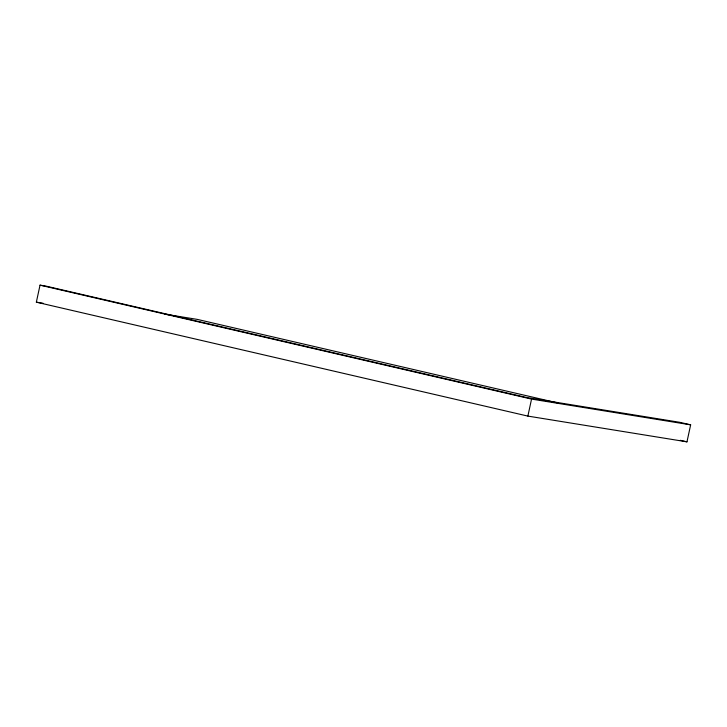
<?xml version="1.0" encoding="UTF-8"?>
<svg xmlns="http://www.w3.org/2000/svg" width="727" height="727" viewBox="0 0 727 727"><rect width="100%" height="100%" fill="white"/><g stroke="black" fill="none" stroke-linecap="round" stroke-linejoin="round"><path stroke-width="1.09" d="M36.35 302.159L40.03 285.157L45.919 286.111L526.521 397.505L679.727 422.305L690.65 424.841L686.97 441.843L527.875 416.098L36.35 302.159L43.075 303.25M527.875 416.098L531.546 399.087L690.65 424.841M164.856 314.146L197.29 319.389L558.572 403.14M40.03 285.157L531.546 399.087M680.345 440.308L686.97 441.843"/></g></svg>
